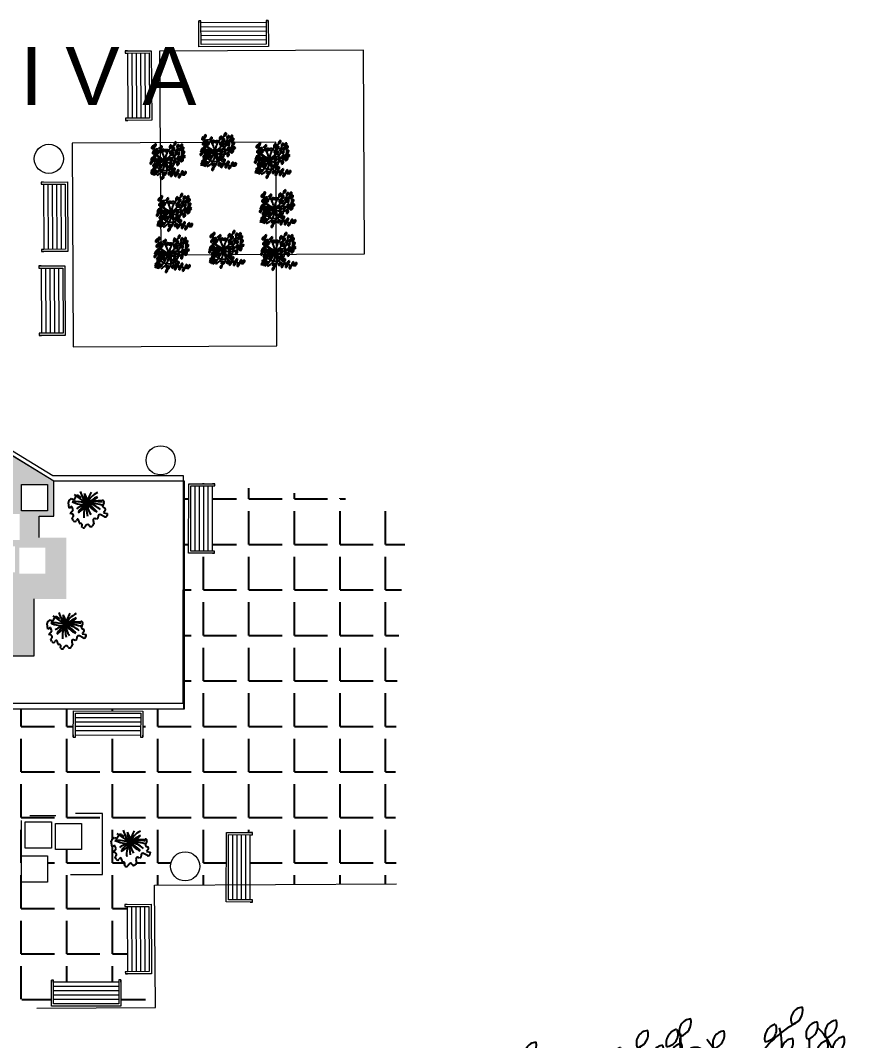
# Model space of a CAD drawing. Header units: metres. Extents: x 325024 to 7190115, y 7391967 to 10157759.
# Drawn here: x 326094.06 to 326113.37, y 7392792.54 to 7392816.03 of the extents above; entities that cross this region are included whole.
import ezdxf

# ---------------------------------------------------------------- set-up
doc = ezdxf.new("R2010")
doc.units = ezdxf.units.M
doc.layers.get('0').update_dxf_attribs({"lineweight": 18})
for name, color, linetype in [('greeb', 92, 'Continuous'), ('Piscina', 141, 'Continuous'), ('Piso externo', 254, 'Continuous'), ('VEGET', 64, 'Continuous'), ('VEGET-I', 62, 'Continuous')]:
    doc.layers.add(name, color=color, linetype=linetype)
for name, color, linetype, lineweight in [('linagrossa', 7, 'Continuous', 25), ('MÓVEIS', 7, 'Continuous', 13), ('PISO', 254, 'Continuous', 9)]:
    doc.layers.add(name, color=color, linetype=linetype, lineweight=lineweight)
doc.styles.get("Standard").update_dxf_attribs({"font": 'arial.ttf'})

# ---------------------------------------------------------------- blocks, each defined once
blk = doc.blocks.new('tree-pl-31')
at = {"color": 0, "linetype": 'ByBlock'}
for p, q in [((-1.118, 0.086), (-0.991, 0.248)), ((-0.991, 0.248), (-0.91, 0.222)), ((-0.025, 0.096), (-0.862, 0.508)), ((-0.783, 0.29), (-0.75, 0.409)), ((-0.607, 0.471), (-0.458, 0.392)), ((0.314, 0.334), (0.829, 0.44)), ((0.946, 0.317), (0.902, 0.145)), ((0.977, 0.023), (1.035, 0.01)), ((-1.042, -0.33), (-1.136, -0.004)), ((-0.905, -0.207), (-1.042, -0.33)), ((-0.926, -0.64), (-0.782, -0.388)), ((-0.782, -0.388), (-0.905, -0.207)), ((0.74, -0.513), (0.74, -0.655)), ((1.118, -0.503), (0.872, -0.418)), ((1.101, -0.136), (1.021, -0.279)), ((1.021, -0.279), (1.238, -0.279)), ((1.238, -0.279), (1.25, -0.398)), ((-0.787, -0.657), (-0.926, -0.64)), ((-0.761, -0.878), (-0.716, -0.812)), ((-0.679, -1.011), (-0.761, -0.878)), ((-0.472, -0.907), (-0.499, -0.99)), ((-0.446, -0.906), (-0.472, -0.907)), ((-0.214, -1.12), (-0.244, -1.12)), ((0.128, -1.175), (0.069, -1.294)), ((0.32, -1.182), (0.291, -1.15)), ((0.533, -1.094), (0.473, -1.174)), ((0.481, -0.835), (0.551, -1.015)), ((0.668, -0.734), (0.62, -0.71)), ((0.74, -0.655), (0.668, -0.734)), ((-0.14, -1.29), (-0.129, -1.269)), ((-0.077, -1.333), (-0.14, -1.29))]:
    blk.add_line(p, q, dxfattribs=at)
for centre, radius, start, end in [((1.134, 1.495), 1.837, 204.01258, 231.15221), ((-1.182, -0.151), 1.219, 11.35568, 42.1465), ((0.929, 0.831), 1.219, 187.74703, 218.98324), ((1.163, -0.151), 1.219, 124.5644, 168.64432), ((1.805, 0.115), 1.837, 157.61267, 180.81329), ((-1.04, 0.024), 0.1, 141.86272, 196.07988), ((-0.44, -1.708), 1.837, 77.33424, 105.43579), ((-0.44, 1.834), 1.837, 254.56421, 282.66576), ((-0.88, 0.317), 0.1, 252.24341, 344.54933), ((-0.654, 0.383), 0.1, 62.15895, 164.54933), ((0.679, -1.616), 1.837, 111.56279, 134.18424), ((-1.181, 0.474), 1.219, 305.80884, 342.56663), ((0.68, -0.921), 1.219, 123.73175, 160.48954), ((1.083, -0.411), 1.219, 157.12713, 196.64003), ((0.719, -0.892), 1.219, 84.39933, 129.21764), ((-0.565, -1.675), 1.837, 48.96319, 73.76269), ((1.485, -0.961), 1.837, 121.9513, 146.58474), ((-1.047, 1.569), 1.837, 303.45503, 328.08846), ((1.163, 0.343), 1.219, 191.35568, 223.75306), ((1.805, 0.077), 1.837, 179.18671, 202.43807), ((0.558, -1.662), 1.837, 77.21474, 107.99123), ((0.114, -1.127), 1.219, 55.24334, 95.82227), ((0.895, 0.903), 1.219, 222.07606, 257.97502), ((0.849, 0.342), 0.1, 345.74529, 101.55475), ((0.999, 0.121), 0.1, 165.74529, 257.31082), ((1.013, -0.088), 0.1, 330.96283, 77.31082), ((0.84, -0.513), 0.1, 71.08283, 180), ((1.151, -0.408), 0.1, 251.08283, 6.00473), ((-0.798, -0.756), 0.1, 325.85938, 83.2062), ((-0.594, -0.959), 0.1, 211.51649, 342.00791), ((-0.442, -1.006), 0.1, 356.15566, 92.29225), ((-0.242, -1.02), 0.1, 176.15566, 268.75374), ((-0.216, -1.22), 0.1, 330.5417, 88.75374), ((0.218, -1.219), 0.1, 43.07036, 153.92079), ((0.393, -1.113), 0.1, 223.07036, 322.83506), ((0.574, -0.799), 0.1, 62.83364, 201.1591), ((0.453, -1.034), 0.1, 322.83506, 10.9464), ((-0.021, -1.25), 0.1, 235.69401, 333.92079)]:
    blk.add_arc(centre, radius, start, end, dxfattribs=at)
blk = doc.blocks.new('BANCO DE PRAÇA')
at = {"layer": 'MÓVEIS'}
for p, q in [((-1258.724, -31.249), (-1257.124, -31.249)), ((-1258.724, -31.849), (-1258.724, -31.249)), ((-1258.674, -31.299), (-1257.174, -31.299)), ((-1258.674, -31.849), (-1258.674, -31.299)), ((-1258.674, -31.399), (-1257.174, -31.399)), ((-1257.174, -31.299), (-1257.174, -31.849)), ((-1257.124, -31.249), (-1257.124, -31.849)), ((-1258.674, -31.499), (-1257.174, -31.499)), ((-1258.674, -31.599), (-1257.174, -31.599)), ((-1258.674, -31.699), (-1257.174, -31.699)), ((-1258.724, -31.799), (-1258.724, -31.849)), ((-1258.724, -31.849), (-1258.674, -31.849)), ((-1258.674, -31.799), (-1257.174, -31.799)), ((-1258.674, -31.849), (-1258.674, -31.799)), ((-1257.174, -31.799), (-1257.174, -31.849)), ((-1257.174, -31.849), (-1257.124, -31.849)), ((-1257.124, -31.849), (-1257.124, -31.799))]:
    blk.add_line(p, q, dxfattribs=at)
blk = doc.blocks.new('qasdfg')
at = {"layer": 'VEGET'}
for centre, radius, start, end in [((1626.2712, 1197.2288), 0.0506, 93.3806, 204.4039), ((1626.2079, 1197.2658), 0.0619, 288.1787, 12.6121), ((1625.8075, 1197.1804), 0.0506, 93.3806, 204.4039), ((1625.7442, 1197.2173), 0.0619, 288.1787, 12.6121), ((1625.7641, 1197.1284), 0.0619, 107.1376, 191.5711), ((1625.7015, 1197.1665), 0.0506, 272.3395, 23.3629), ((1626.1731, 1197.1492), 0.0619, 107.1376, 191.5711), ((1626.1104, 1197.1873), 0.0506, 272.3395, 23.3629), ((1626.334, 1197.1672), 0.0506, 93.3806, 204.4039), ((1626.2707, 1197.2042), 0.0619, 288.1787, 12.6121), ((1626.4125, 1197.1739), 0.0506, 93.3806, 204.4039), ((1626.3492, 1197.2109), 0.0619, 288.1787, 12.6121), ((1625.9464, 1197.1296), 0.0506, 93.3806, 204.4039), ((1625.883, 1197.1666), 0.0619, 288.1787, 12.6121), ((1626.2315, 1197.0989), 0.0506, 93.3806, 204.4039), ((1626.1681, 1197.1358), 0.0619, 288.1787, 12.6121), ((1626.4442, 1197.1059), 0.0506, 93.3806, 204.4039), ((1626.3809, 1197.1429), 0.0619, 288.1787, 12.6121), ((1625.8245, 1197.0619), 0.0506, 43.8385, 154.8618), ((1625.9018, 1197.1094), 0.00165, 204.4039, 288.1787), ((1625.9904, 1197.0551), 0.0506, 93.3806, 143.9816), ((1625.9271, 1197.0921), 0.0619, 357.9665, 12.6121), ((1626.3059, 1197.0477), 0.0619, 107.1376, 191.5711), ((1626.2432, 1197.0858), 0.0506, 272.3395, 23.3629), ((1626.2881, 1197.1052), 0.00165, 23.3629, 107.1376), ((1626.3866, 1197.0815), 0.0619, 107.1376, 191.5711), ((1626.324, 1197.1197), 0.0506, 272.3395, 23.3629), ((1626.3689, 1197.1391), 0.00165, 23.3629, 107.1376), ((1625.7798, 1197.0139), 0.0619, 107.1376, 191.5711), ((1625.7171, 1197.052), 0.0506, 272.3395, 23.3629), ((1625.762, 1197.0714), 0.00165, 23.3629, 107.1376), ((1625.7802, 1197.0827), 0.00165, 154.8618, 238.6366), ((1625.8115, 1197.1341), 0.0619, 238.6366, 323.07), ((1625.884, 1197.0086), 0.0619, 107.1376, 178.7248), ((1625.8662, 1197.0662), 0.00165, 23.3629, 107.1376), ((1625.8213, 1197.0468), 0.0506, 6.6283, 23.3629), ((1625.999, 1196.8548), 0.2354, 102.1424, 122.7904), ((1625.999, 1196.8548), 0.2354, 83.7908, 92.4658), ((1626.0487, 1197.0443), 0.0506, 43.8385, 118.6061), ((1626.0357, 1197.1165), 0.0619, 317.9795, 323.07), ((1625.999, 1196.8548), 0.2354, 56.4506, 69.4383), ((1626.1704, 1197.0217), 0.0506, 82.9891, 144.7784), ((1626.1148, 1197.0695), 0.0619, 316.379, 2.2207), ((1626.1869, 1197.0786), 0.00165, 204.4039, 288.1787), ((1626.3997, 1197.0857), 0.00165, 204.4039, 288.1787), ((1626.4612, 1197.0111), 0.0506, 93.3806, 204.4039), ((1626.3978, 1197.0481), 0.0619, 288.1787, 12.6121), ((1625.999, 1196.8548), 0.2354, 41.369, 46.9933), ((1626.2235, 1196.9712), 0.0619, 94.8883, 140.7607), ((1626.1704, 1197.0217), 0.0506, 303.7278, 11.1135), ((1626.2184, 1197.0312), 0.00165, 11.1135, 94.8883), ((1626.3223, 1196.984), 0.0506, 43.8385, 154.8618), ((1626.3093, 1197.0562), 0.0619, 238.6366, 323.07), ((1625.8136, 1196.9394), 0.0619, 107.1376, 191.5711), ((1625.7959, 1196.9969), 0.00165, 23.3629, 107.1376), ((1625.751, 1196.9775), 0.0506, 5.6463, 23.3629), ((1625.999, 1196.8548), 0.2354, 138.7234, 147.1305), ((1625.999, 1196.8548), 0.2354, 5.8965, 32.0556), ((1626.278, 1197.0048), 0.00165, 154.8618, 238.6366), ((1626.4166, 1196.9909), 0.00165, 204.4039, 288.1787), ((1625.7537, 1196.8707), 0.0619, 107.1376, 191.5711), ((1625.736, 1196.9282), 0.00165, 23.3629, 107.1376), ((1625.751, 1196.9775), 0.0506, 272.3395, 301.6855), ((1625.999, 1196.8548), 0.2354, 160.2012, 169.1247), ((1626.3494, 1196.9062), 0.0506, 93.3806, 204.4039), ((1626.2861, 1196.9432), 0.0619, 288.1787, 12.6121), ((1626.4476, 1196.9028), 0.0506, 43.8385, 154.8618), ((1626.4347, 1196.975), 0.0619, 238.6366, 323.07), ((1625.6911, 1196.9088), 0.0506, 272.3395, 23.3629), ((1625.8084, 1196.8525), 0.0619, 130.9791, 191.5711), ((1626.4341, 1196.8385), 0.0506, 93.3806, 204.4039), ((1626.3707, 1196.8755), 0.0619, 288.1787, 12.6121), ((1626.4033, 1196.9236), 0.00165, 154.8618, 238.6366), ((1626.2637, 1196.8252), 0.0619, 94.8883, 119.6107), ((1626.2105, 1196.8757), 0.0506, 296.502, 11.1135), ((1626.2586, 1196.8851), 0.00165, 11.1135, 94.8883), ((1626.3048, 1196.886), 0.00165, 204.4039, 288.1787), ((1625.7303, 1196.7744), 0.0619, 107.1376, 191.5711), ((1625.6676, 1196.8125), 0.0506, 272.3395, 23.3629), ((1625.7125, 1196.8319), 0.00165, 23.3629, 107.1376), ((1625.7458, 1196.8906), 0.0506, 272.3395, 291.0252), ((1625.999, 1196.8548), 0.2354, 182.7695, 199.9307), ((1625.999, 1196.8548), 0.2354, 325.0115, 354.0729), ((1626.345, 1196.7483), 0.0619, 107.1376, 191.5711), ((1626.2823, 1196.7865), 0.0506, 272.3395, 23.3629), ((1626.3272, 1196.8059), 0.00165, 23.3629, 107.1376), ((1626.3895, 1196.8183), 0.00165, 204.4039, 288.1787), ((1625.7895, 1196.7138), 0.0619, 100.9437, 179.3217), ((1625.7363, 1196.7643), 0.0506, 260.0902, 348.9686), ((1625.999, 1196.8548), 0.2354, 205.1648, 306.7226), ((1626.1346, 1196.717), 0.0619, 277.7872, 2.2207), ((1626.1902, 1196.6692), 0.0506, 82.9891, 88.1757), ((1625.777, 1196.6471), 0.0619, 60.1046, 144.538), ((1625.7622, 1196.719), 0.0506, 225.3065, 336.3299), ((1625.807, 1196.6993), 0.00165, 336.3299, 60.1046), ((1625.7364, 1196.576), 0.0619, 60.1046, 144.538), ((1626.1902, 1196.6692), 0.0506, 183.5584, 194.0125), ((1626.1427, 1196.6574), 0.00165, 194.0125, 277.7872), ((1626.2444, 1196.6218), 0.0506, 93.3806, 204.4039), ((1626.1811, 1196.6588), 0.0619, 288.1787, 12.6121), ((1625.7215, 1196.6479), 0.0506, 225.3065, 336.3299), ((1625.7664, 1196.6282), 0.00165, 336.3299, 60.1046), ((1625.8244, 1196.5422), 0.0619, 60.1046, 144.538), ((1625.8096, 1196.614), 0.0506, 225.3065, 336.3299), ((1625.8544, 1196.5944), 0.00165, 336.3299, 60.1046), ((1626.1411, 1196.5329), 0.0619, 107.1376, 191.5711), ((1626.0785, 1196.5711), 0.0506, 272.3395, 23.3629), ((1626.1234, 1196.5905), 0.00165, 23.3629, 107.1376), ((1626.1998, 1196.6016), 0.00165, 204.4039, 288.1787), ((1626.3325, 1196.5778), 0.0506, 93.3806, 204.4039), ((1626.2691, 1196.6148), 0.0619, 288.1787, 12.6121), ((1626.4341, 1196.5541), 0.0506, 93.3806, 204.4039), ((1626.3707, 1196.5911), 0.0619, 288.1787, 12.6121), ((1626.5013, 1196.5417), 0.0506, 93.3806, 204.4039), ((1626.438, 1196.5787), 0.0619, 288.1787, 12.6121), ((1625.7262, 1196.5185), 0.0619, 60.1046, 144.538), ((1625.7114, 1196.5903), 0.0506, 225.3065, 336.3299), ((1625.7562, 1196.5707), 0.00165, 336.3299, 60.1046), ((1625.9849, 1196.5026), 0.0619, 60.1046, 144.538), ((1625.9701, 1196.5745), 0.0506, 225.3065, 336.3299), ((1626.0149, 1196.5548), 0.00165, 336.3299, 60.1046), ((1626.1987, 1196.4923), 0.0619, 107.1376, 191.5711), ((1626.136, 1196.5305), 0.0506, 272.3395, 23.3629), ((1626.181, 1196.5499), 0.00165, 23.3629, 107.1376), ((1626.2879, 1196.5576), 0.00165, 204.4039, 288.1787), ((1626.3003, 1196.4889), 0.0619, 107.1376, 191.5711), ((1626.2376, 1196.5271), 0.0506, 272.3395, 23.3629), ((1626.2826, 1196.5465), 0.00165, 23.3629, 107.1376), ((1626.3816, 1196.4619), 0.0619, 107.1376, 191.5711), ((1626.3189, 1196.5), 0.0506, 272.3395, 23.3629), ((1626.3638, 1196.5194), 0.00165, 23.3629, 107.1376), ((1626.3895, 1196.5339), 0.00165, 204.4039, 288.1787), ((1626.4568, 1196.5215), 0.00165, 204.4039, 288.1787), ((1625.9921, 1196.428), 0.0619, 107.1376, 191.5711), ((1625.9294, 1196.4661), 0.0506, 272.3395, 23.3629), ((1625.9744, 1196.4855), 0.00165, 23.3629, 107.1376)]:
    blk.add_arc(centre, radius, start, end, dxfattribs=at)
at = {"layer": 'VEGET-I'}
blk.add_circle((1626.0019, 1196.8563), 0.0166, dxfattribs=at)
blk.add_circle((1626.0019, 1196.8563), 0.0166, dxfattribs=at)
for centre, radius, start, end in [((1626.4619, 1196.8177), 0.454, 117.331, 145.743), ((1625.9002, 1197.1205), 0.2831, 339.4885, 15.0874), ((1626.1704, 1197.0217), 0.2362, 283.589, 45.6994), ((1626.042, 1197.1368), 0.2831, 176.9672, 212.4166), ((1626.0449, 1197.1533), 0.2831, 176.9672, 213.9632), ((1625.4211, 1196.7674), 0.5875, 31.7655, 39.9955), ((1626.0357, 1197.1165), 0.2625, 315.0896, 7.614), ((1625.4211, 1196.7674), 0.5875, 8.699, 31.7655), ((1625.9904, 1197.0551), 0.0506, 143.9816, 204.4039), ((1625.9271, 1197.0921), 0.0619, 288.1787, 357.9665), ((1626.0044, 1197.0651), 0.00165, 154.8618, 238.6366), ((1626.0487, 1197.0443), 0.0506, 118.6061, 154.8618), ((1626.0357, 1197.1165), 0.0619, 238.6366, 317.9795), ((1626.4619, 1196.8177), 0.454, 145.743, 172.7136), ((1625.8213, 1197.0468), 0.0506, 272.3395, 6.6283), ((1625.9458, 1197.0349), 0.00165, 204.4039, 288.1787), ((1625.9002, 1197.1205), 0.2831, 291.0544, 339.4885), ((1626.1704, 1197.0217), 0.0506, 144.7784, 194.0125), ((1626.1148, 1197.0695), 0.0619, 277.7872, 316.379), ((1625.751, 1196.9775), 0.0506, 301.6855, 5.6463), ((1626.042, 1197.1368), 0.2831, 212.4166, 261.0002), ((1626.0449, 1197.1533), 0.2831, 213.9632, 261.0002), ((1625.884, 1197.0086), 0.0619, 178.7248, 191.5711), ((1626.1229, 1197.0099), 0.00165, 194.0125, 277.7872), ((1626.1258, 1197.0015), 0.00165, 204.4039, 288.1787), ((1626.2235, 1196.9712), 0.0619, 140.7607, 179.3217), ((1626.1704, 1197.0217), 0.0506, 260.0902, 303.7278), ((1626.0357, 1197.1165), 0.2625, 262.5928, 315.0896), ((1625.7458, 1196.8906), 0.0506, 291.0252, 23.3629), ((1625.8084, 1196.8525), 0.0619, 107.1376, 130.9791), ((1625.7907, 1196.91), 0.00165, 23.3629, 107.1376), ((1625.8683, 1196.8316), 0.0619, 107.1376, 191.5711), ((1625.8057, 1196.8698), 0.0506, 272.3395, 23.3629), ((1625.8506, 1196.8892), 0.00165, 23.3629, 107.1376), ((1625.9439, 1196.8447), 0.0619, 107.1376, 191.5711), ((1625.8812, 1196.8828), 0.0506, 272.3395, 23.3629), ((1625.9261, 1196.9022), 0.00165, 23.3629, 107.1376), ((1626.1787, 1196.6223), 0.2831, 79.6042, 124.9525), ((1626.1787, 1196.6223), 0.2831, 40.9195, 79.6042), ((1625.8441, 1197.1779), 0.3583, 240.2296, 257.2662), ((1625.8441, 1197.1779), 0.3583, 257.2662, 296.1341), ((1626.1959, 1196.4464), 0.454, 117.331, 145.8123), ((1625.2147, 1197.1239), 0.8314, 324.7643, 341.223), ((1625.7207, 1196.7722), 0.2831, 328.0833, 15.0874), ((1626.1704, 1197.0217), 0.2362, 224.4793, 283.589), ((1626.473, 1197.0144), 0.497, 198.5602, 225.9215), ((1625.786, 1196.6899), 0.2831, 347.3863, 39.1633), ((1626.1887, 1196.8186), 0.0619, 107.1376, 191.5711), ((1626.126, 1196.8568), 0.0506, 272.3395, 23.3629), ((1626.1709, 1196.8762), 0.00165, 23.3629, 107.1376), ((1626.2637, 1196.8252), 0.0619, 119.6107, 179.3217), ((1625.9993, 1196.8563), 0.2353, 353.703, 5.5399), ((1625.8709, 1196.7535), 0.0619, 107.1376, 191.5711), ((1625.8083, 1196.7917), 0.0506, 272.3395, 23.3629), ((1625.8532, 1196.8111), 0.00165, 23.3629, 107.1376), ((1626.2897, 1196.8221), 0.2831, 176.9672, 221.8203), ((1626.2105, 1196.8757), 0.0506, 260.0902, 296.502), ((1625.7895, 1196.7138), 0.0619, 94.8883, 100.9437), ((1625.7843, 1196.7738), 0.00165, 11.1135, 94.8883), ((1625.7363, 1196.7643), 0.0506, 348.9686, 11.1135), ((1626.1757, 1196.7171), 0.0619, 107.1376, 191.5711), ((1626.113, 1196.7552), 0.0506, 272.3395, 23.3629), ((1626.1579, 1196.7746), 0.00165, 23.3629, 107.1376), ((1625.907, 1196.6854), 0.0619, 60.1046, 144.538), ((1625.8922, 1196.7572), 0.0506, 225.3065, 336.3299), ((1625.937, 1196.7376), 0.00165, 336.3299, 60.1046), ((1626.1902, 1196.6692), 0.0506, 88.1757, 183.5584), ((1626.1959, 1196.4464), 0.454, 145.8123, 172.7136), ((1625.2147, 1197.1239), 0.8314, 311.9854, 324.7643), ((1626.2897, 1196.8221), 0.2831, 221.8203, 261.0002), ((1626.473, 1197.0144), 0.497, 225.9215, 269.3964), ((1625.7207, 1196.7722), 0.2831, 291.0544, 328.0833), ((1625.786, 1196.6899), 0.2831, 315.1303, 347.3863)]:
    blk.add_arc(centre, radius, start, end, dxfattribs=at)

msp = doc.modelspace()

# ---------------------------------------------------------------- hatches: boundary and pattern name
at = {"layer": 'Piscina'}
h = msp.add_hatch(color=256, dxfattribs=at)
h.dxf.hatch_style = 1
h.paths.add_polyline_path([(326089.59, 7392796.647), (326089.59, 7392799.944), (326088.636, 7392799.944), (326088.636, 7392800.872), (326089.333, 7392800.872), (326089.333, 7392801.404), (326094.381, 7392801.404), (326094.381, 7392802.712), (326095.118, 7392802.712), (326095.118, 7392804.123), (326094.494, 7392804.123), (326094.494, 7392804.617), (326094.829, 7392804.617), (326094.829, 7392805.431), (326087.974, 7392809.641), (326087.974, 7392808.33), (326086.957, 7392808.33), (326086.957, 7392806.628), (326086.196, 7392806.628), (326083.687, 7392803.963), (326083.687, 7392802.47), (326085.19, 7392802.47), (326085.19, 7392801.202), (326085.84, 7392801.202), (326085.84, 7392800.051), (326084.56, 7392800.051), (326082.852, 7392800.051), (326082.852, 7392796.647), (326085.962, 7392796.647), (326085.962, 7392797.247), (326086.562, 7392797.247), (326086.562, 7392796.647)])
h.paths.add_polyline_path([(326087.177, 7392798.03), (326086.577, 7392798.03), (326086.577, 7392798.63), (326087.177, 7392798.63)], flags=16)
h.paths.add_polyline_path([(326087.165, 7392797.931), (326087.165, 7392797.331), (326086.565, 7392797.331), (326086.565, 7392797.931)], flags=16)
h.paths.add_polyline_path([(326087.188, 7392798.68), (326086.588, 7392798.68), (326086.588, 7392799.28), (326087.188, 7392799.28)], flags=16)
h.paths.add_polyline_path([(326086.543, 7392798.024), (326085.943, 7392798.024), (326085.943, 7392798.624), (326086.543, 7392798.624)], flags=16)
h.paths.add_polyline_path([(326086.536, 7392797.967), (326086.536, 7392797.367), (326085.936, 7392797.367), (326085.936, 7392797.967)], flags=16)
h.paths.add_polyline_path([(326087.188, 7392799.322), (326086.588, 7392799.322), (326086.588, 7392799.922), (326087.188, 7392799.922)], flags=16)
h.paths.add_polyline_path([(326086.536, 7392798.691), (326085.936, 7392798.691), (326085.936, 7392799.291), (326086.536, 7392799.291)], flags=16)
h.paths.add_polyline_path([(326087.827, 7392799.944), (326087.227, 7392799.944), (326087.227, 7392800.544), (326087.827, 7392800.544)], flags=16)
h.paths.add_polyline_path([(326086.53, 7392799.357), (326085.93, 7392799.357), (326085.93, 7392799.957), (326086.53, 7392799.957)], flags=16)
h.paths.add_polyline_path([(326087.18, 7392799.972), (326086.58, 7392799.972), (326086.58, 7392800.572), (326087.18, 7392800.572)], flags=16)
h.paths.add_polyline_path([(326085.884, 7392798.037), (326085.284, 7392798.037), (326085.284, 7392798.637), (326085.884, 7392798.637)], flags=16)
h.paths.add_polyline_path([(326085.878, 7392798.704), (326085.278, 7392798.704), (326085.278, 7392799.304), (326085.878, 7392799.304)], flags=16)
h.paths.add_polyline_path([(326086.537, 7392800.009), (326085.937, 7392800.009), (326085.937, 7392800.609), (326086.537, 7392800.609)], flags=16)
h.paths.add_polyline_path([(326087.808, 7392800.584), (326087.208, 7392800.584), (326087.208, 7392801.184), (326087.808, 7392801.184)], flags=16)
h.paths.add_polyline_path([(326085.884, 7392799.35), (326085.284, 7392799.35), (326085.284, 7392799.95), (326085.884, 7392799.95)], flags=16)
h.paths.add_polyline_path([(326087.18, 7392800.629), (326086.58, 7392800.629), (326086.58, 7392801.229), (326087.18, 7392801.229)], flags=16)
h.paths.add_polyline_path([(326086.532, 7392800.645), (326085.932, 7392800.645), (326085.932, 7392801.245), (326086.532, 7392801.245)], flags=16)
h.paths.add_polyline_path([(326085.239, 7392799.35), (326084.639, 7392799.35), (326084.639, 7392799.95), (326085.239, 7392799.95)], flags=16)
h.paths.add_polyline_path([(326087.893, 7392801.235), (326087.893, 7392801.835), (326088.493, 7392801.835), (326088.493, 7392801.235)], flags=16)
h.paths.add_polyline_path([(326087.838, 7392801.248), (326087.238, 7392801.248), (326087.238, 7392801.848), (326087.838, 7392801.848)], flags=16)
h.paths.add_polyline_path([(326087.174, 7392801.297), (326086.574, 7392801.297), (326086.574, 7392801.897), (326087.174, 7392801.897)], flags=16)
h.paths.add_polyline_path([(326086.532, 7392801.312), (326085.932, 7392801.312), (326085.932, 7392801.912), (326086.532, 7392801.912)], flags=16)
h.paths.add_polyline_path([(326087.871, 7392801.927), (326087.271, 7392801.927), (326087.271, 7392802.527), (326087.871, 7392802.527)], flags=16)
h.paths.add_polyline_path([(326087.906, 7392801.949), (326087.906, 7392802.549), (326088.506, 7392802.549), (326088.506, 7392801.949)], flags=16)
h.paths.add_polyline_path([(326088.595, 7392801.936), (326088.595, 7392802.536), (326089.195, 7392802.536), (326089.195, 7392801.936)], flags=16)
h.paths.add_polyline_path([(326085.868, 7392801.324), (326085.268, 7392801.324), (326085.268, 7392801.924), (326085.868, 7392801.924)], flags=16)
h.paths.add_polyline_path([(326087.202, 7392801.96), (326086.602, 7392801.96), (326086.602, 7392802.56), (326087.202, 7392802.56)], flags=16)
h.paths.add_polyline_path([(326089.262, 7392802.006), (326089.262, 7392802.606), (326089.862, 7392802.606), (326089.862, 7392802.006)], flags=16)
h.paths.add_polyline_path([(326086.532, 7392801.99), (326085.932, 7392801.99), (326085.932, 7392802.59), (326086.532, 7392802.59)], flags=16)
h.paths.add_polyline_path([(326089.886, 7392802.002), (326089.886, 7392802.602), (326090.486, 7392802.602), (326090.486, 7392802.002)], flags=16)
h.paths.add_polyline_path([(326085.865, 7392801.99), (326085.265, 7392801.99), (326085.265, 7392802.59), (326085.865, 7392802.59)], flags=16)
h.paths.add_polyline_path([(326087.838, 7392802.595), (326087.238, 7392802.595), (326087.238, 7392803.195), (326087.838, 7392803.195)], flags=16)
h.paths.add_polyline_path([(326087.95, 7392802.639), (326087.95, 7392803.239), (326088.55, 7392803.239), (326088.55, 7392802.639)], flags=16)
h.paths.add_polyline_path([(326090.554, 7392801.961), (326090.554, 7392802.561), (326091.154, 7392802.561), (326091.154, 7392801.961)], flags=16)
h.paths.add_polyline_path([(326088.608, 7392802.639), (326088.608, 7392803.239), (326089.208, 7392803.239), (326089.208, 7392802.639)], flags=16)
h.paths.add_polyline_path([(326087.156, 7392802.632), (326086.556, 7392802.632), (326086.556, 7392803.232), (326087.156, 7392803.232)], flags=16)
h.paths.add_polyline_path([(326089.237, 7392802.658), (326089.237, 7392803.258), (326089.837, 7392803.258), (326089.837, 7392802.658)], flags=16)
h.paths.add_polyline_path([(326086.522, 7392802.621), (326085.922, 7392802.621), (326085.922, 7392803.221), (326086.522, 7392803.221)], flags=16)
h.paths.add_polyline_path([(326089.899, 7392802.651), (326089.899, 7392803.251), (326090.499, 7392803.251), (326090.499, 7392802.651)], flags=16)
h.paths.add_polyline_path([(326085.865, 7392802.636), (326085.265, 7392802.636), (326085.265, 7392803.236), (326085.865, 7392803.236)], flags=16)
h.paths.add_polyline_path([(326090.527, 7392802.656), (326090.527, 7392803.256), (326091.127, 7392803.256), (326091.127, 7392802.656)], flags=16)
h.paths.add_polyline_path([(326087.857, 7392803.256), (326087.257, 7392803.256), (326087.257, 7392803.856), (326087.857, 7392803.856)], flags=16)
h.paths.add_polyline_path([(326087.884, 7392803.285), (326087.884, 7392803.885), (326088.484, 7392803.885), (326088.484, 7392803.285)], flags=16)
h.paths.add_polyline_path([(326088.579, 7392803.283), (326088.579, 7392803.883), (326089.179, 7392803.883), (326089.179, 7392803.283)], flags=16)
h.paths.add_polyline_path([(326087.193, 7392803.267), (326086.593, 7392803.267), (326086.593, 7392803.867), (326087.193, 7392803.867)], flags=16)
h.paths.add_polyline_path([(326089.244, 7392803.312), (326089.244, 7392803.912), (326089.844, 7392803.912), (326089.844, 7392803.312)], flags=16)
h.paths.add_polyline_path([(326085.207, 7392802.626), (326084.607, 7392802.626), (326084.607, 7392803.226), (326085.207, 7392803.226)], flags=16)
h.paths.add_polyline_path([(326086.522, 7392803.289), (326085.922, 7392803.289), (326085.922, 7392803.889), (326086.522, 7392803.889)], flags=16)
h.paths.add_polyline_path([(326091.227, 7392802.668), (326091.227, 7392803.268), (326091.827, 7392803.268), (326091.827, 7392802.668)], flags=16)
h.paths.add_polyline_path([(326089.919, 7392803.353), (326089.919, 7392803.953), (326090.519, 7392803.953), (326090.519, 7392803.353)], flags=16)
h.paths.add_polyline_path([(326085.865, 7392803.291), (326085.265, 7392803.291), (326085.265, 7392803.891), (326085.865, 7392803.891)], flags=16)
h.paths.add_polyline_path([(326090.578, 7392803.292), (326090.578, 7392803.892), (326091.178, 7392803.892), (326091.178, 7392803.292)], flags=16)
h.paths.add_polyline_path([(326091.868, 7392802.512), (326091.868, 7392803.112), (326092.468, 7392803.112), (326092.468, 7392802.512)], flags=16)
h.paths.add_polyline_path([(326087.864, 7392803.917), (326087.264, 7392803.917), (326087.264, 7392804.517), (326087.864, 7392804.517)], flags=16)
h.paths.add_polyline_path([(326087.907, 7392803.937), (326087.907, 7392804.537), (326088.507, 7392804.537), (326088.507, 7392803.937)], flags=16)
h.paths.add_polyline_path([(326088.596, 7392803.971), (326088.596, 7392804.571), (326089.196, 7392804.571), (326089.196, 7392803.971)], flags=16)
h.paths.add_polyline_path([(326087.179, 7392803.938), (326086.579, 7392803.938), (326086.579, 7392804.538), (326087.179, 7392804.538)], flags=16)
h.paths.add_polyline_path([(326085.196, 7392803.32), (326084.596, 7392803.32), (326084.596, 7392803.92), (326085.196, 7392803.92)], flags=16)
h.paths.add_polyline_path([(326089.264, 7392803.961), (326089.264, 7392804.561), (326089.864, 7392804.561), (326089.864, 7392803.961)], flags=16)
h.paths.add_polyline_path([(326086.522, 7392803.938), (326085.922, 7392803.938), (326085.922, 7392804.538), (326086.522, 7392804.538)], flags=16)
h.paths.add_polyline_path([(326091.242, 7392803.292), (326091.242, 7392803.892), (326091.842, 7392803.892), (326091.842, 7392803.292)], flags=16)
h.paths.add_polyline_path([(326085.865, 7392803.938), (326085.265, 7392803.938), (326085.265, 7392804.538), (326085.865, 7392804.538)], flags=16)
h.paths.add_polyline_path([(326092.561, 7392802.581), (326092.561, 7392803.181), (326093.161, 7392803.181), (326093.161, 7392802.581)], flags=16)
h.paths.add_polyline_path([(326091.92, 7392803.325), (326091.92, 7392803.925), (326092.52, 7392803.925), (326092.52, 7392803.325)], flags=16)
h.paths.add_polyline_path([(326087.79, 7392804.565), (326087.19, 7392804.565), (326087.19, 7392804.601), (326086.579, 7392804.601), (326086.579, 7392805.201), (326087.179, 7392805.201), (326087.179, 7392805.165), (326087.79, 7392805.165)], flags=16)
h.paths.add_polyline_path([(326086.522, 7392804.601), (326085.922, 7392804.601), (326085.922, 7392805.201), (326086.522, 7392805.201)], flags=16)
h.paths.add_polyline_path([(326093.25, 7392802.542), (326093.25, 7392803.142), (326093.85, 7392803.142), (326093.85, 7392802.542)], flags=16)
h.paths.add_polyline_path([(326085.865, 7392804.601), (326085.265, 7392804.601), (326085.265, 7392805.201), (326085.865, 7392805.201)], flags=16)
h.paths.add_polyline_path([(326092.648, 7392803.36), (326092.648, 7392803.96), (326093.248, 7392803.96), (326093.248, 7392803.36)], flags=16)
h.paths.add_polyline_path([(326092.045, 7392803.99), (326092.045, 7392804.59), (326092.645, 7392804.59), (326092.645, 7392803.99)], flags=16)
h.paths.add_polyline_path([(326087.914, 7392805.228), (326087.914, 7392805.828), (326088.514, 7392805.828), (326088.514, 7392805.228)], flags=16)
h.paths.add_polyline_path([(326087.837, 7392805.244), (326087.237, 7392805.244), (326087.237, 7392805.844), (326087.837, 7392805.844)], flags=16)
h.paths.add_polyline_path([(326087.179, 7392805.253), (326086.579, 7392805.253), (326086.579, 7392805.853), (326087.179, 7392805.853)], flags=16)
h.paths.add_polyline_path([(326086.522, 7392805.247), (326085.922, 7392805.247), (326085.922, 7392805.847), (326086.522, 7392805.847)], flags=16)
h.paths.add_polyline_path([(326093.341, 7392803.325), (326093.341, 7392803.925), (326093.941, 7392803.925), (326093.941, 7392803.325)], flags=16)
h.paths.add_polyline_path([(326092.682, 7392803.983), (326092.682, 7392804.583), (326092.691, 7392804.583), (326092.691, 7392805.183), (326093.291, 7392805.183), (326093.291, 7392804.583), (326093.282, 7392804.583), (326093.282, 7392803.983)], flags=16)
h.paths.add_polyline_path([(326087.903, 7392805.889), (326087.903, 7392806.489), (326088.503, 7392806.489), (326088.503, 7392805.889)], flags=16)
h.paths.add_polyline_path([(326087.857, 7392805.912), (326087.257, 7392805.912), (326087.257, 7392806.512), (326087.857, 7392806.512)], flags=16)
h.paths.add_polyline_path([(326088.618, 7392805.91), (326088.618, 7392806.51), (326089.218, 7392806.51), (326089.218, 7392805.91)], flags=16)
h.paths.add_polyline_path([(326087.185, 7392805.903), (326086.585, 7392805.903), (326086.585, 7392806.503), (326087.185, 7392806.503)], flags=16)
h.paths.add_polyline_path([(326094.036, 7392803.292), (326094.036, 7392803.892), (326094.636, 7392803.892), (326094.636, 7392803.292)], flags=16)
h.paths.add_polyline_path([(326093.445, 7392804.069), (326093.445, 7392804.669), (326094.045, 7392804.669), (326094.045, 7392804.069)], flags=16)
h.paths.add_polyline_path([(326087.894, 7392806.558), (326087.894, 7392807.158), (326088.494, 7392807.158), (326088.494, 7392806.558)], flags=16)
h.paths.add_polyline_path([(326088.565, 7392806.549), (326088.565, 7392807.149), (326089.165, 7392807.149), (326089.165, 7392806.549)], flags=16)
h.paths.add_polyline_path([(326085.083, 7392805.46), (326084.956, 7392805.602), (326085.098, 7392805.729), (326085.164, 7392805.646)], flags=17)
h.paths.add_polyline_path([(326089.247, 7392806.56), (326089.247, 7392807.16), (326089.847, 7392807.16), (326089.847, 7392806.56)], flags=16)
h.paths.add_polyline_path([(326094.086, 7392804.744), (326094.086, 7392805.344), (326094.686, 7392805.344), (326094.686, 7392804.744)], flags=16)
h.paths.add_polyline_path([(326087.887, 7392807.2), (326087.887, 7392807.8), (326088.487, 7392807.8), (326088.487, 7392807.2)], flags=16)
h.paths.add_polyline_path([(326088.586, 7392807.253), (326088.586, 7392807.853), (326089.186, 7392807.853), (326089.186, 7392807.253)], flags=16)
h.paths.add_polyline_path([(326085.443, 7392805.919), (326085.643, 7392805.91), (326085.44, 7392805.807), (326085.454, 7392805.798)], flags=17)
h.paths.add_polyline_path([(326085.032, 7392805.812), (326084.912, 7392805.81), (326084.875, 7392805.754), (326084.997, 7392805.723)], flags=17)
h.paths.add_polyline_path([(326088.593, 7392808.028), (326088.593, 7392808.628), (326089.193, 7392808.628), (326089.193, 7392808.028)], flags=16)
at = {"layer": 'Piso externo'}
h = msp.add_hatch(dxfattribs=at)
h.set_pattern_fill('ANGLE', color=256, scale=0.15)
h.set_pattern_definition([(0, (321476.6496, 7391586.4824), (0, 1.04775), [0.762, -0.28575]), (90, (321476.6496, 7391586.4824), (-1.04775, 6e-17), [0.762, -0.28575])])
edge = h.paths.add_edge_path()
edge.add_spline(control_points=[(326102.715, 7392796.149), (326102.68, 7392798.222), (326102.693, 7392800.155), (326102.823, 7392802.956), (326102.895, 7392803.939), (326102.997, 7392804.854)], knot_values=[13.632129, 13.632129, 13.632129, 13.632129, 18.101002, 18.101002, 20.769874, 20.769874, 20.769874, 20.769874], degree=3, periodic=0)
edge.add_line((326102.997, 7392804.854), (326098.536, 7392805.352))
edge.add_line((326098.536, 7392805.352), (326098.536, 7392805.314))
edge.add_line((326098.536, 7392805.314), (326098.486, 7392805.314))
edge.add_line((326098.486, 7392805.314), (326098.482, 7392803.814))
edge.add_line((326098.482, 7392803.814), (326098.532, 7392803.814))
edge.add_line((326098.532, 7392803.814), (326098.532, 7392803.764))
edge.add_line((326098.532, 7392803.764), (326098.482, 7392803.764))
edge.add_line((326098.482, 7392803.764), (326097.932, 7392803.765))
edge.add_line((326097.932, 7392803.765), (326097.936, 7392805.365))
edge.add_line((326097.936, 7392805.365), (326098.425, 7392805.364))
edge.add_line((326098.425, 7392805.364), (326097.829, 7392805.431))
edge.add_line((326097.829, 7392805.431), (326097.829, 7392800.174))
edge.add_line((326097.829, 7392800.174), (326091.36, 7392800.174))
edge.add_line((326091.36, 7392800.174), (326091.36, 7392796.647))
edge.add_line((326091.36, 7392796.647), (326091.36, 7392795.137))
edge.add_line((326091.36, 7392795.137), (326094.44, 7392793.285))
edge.add_line((326094.44, 7392793.285), (326097.146, 7392793.3))
edge.add_line((326097.146, 7392793.3), (326097.145, 7392793.487))
edge.add_line((326097.145, 7392793.487), (326097.03, 7392793.523))
edge.add_line((326097.03, 7392793.523), (326097.144, 7392793.548))
edge.add_line((326097.144, 7392793.548), (326097.131, 7392796.119))
edge.add_line((326097.131, 7392796.119), (326098.802, 7392796.128))
edge.add_line((326098.802, 7392796.128), (326098.804, 7392797.334))
edge.add_line((326098.804, 7392797.334), (326099.404, 7392797.333))
edge.add_line((326099.404, 7392797.333), (326099.404, 7392797.283))
edge.add_line((326099.404, 7392797.283), (326099.354, 7392797.283))
edge.add_line((326099.354, 7392797.283), (326099.352, 7392796.131))
edge.add_line((326099.352, 7392796.131), (326102.715, 7392796.149))
h.paths.add_polyline_path([(326096.881, 7392799.529), (326096.831, 7392799.529), (326096.831, 7392799.579), (326095.331, 7392799.583), (326095.331, 7392799.533), (326095.281, 7392799.533), (326095.281, 7392799.583), (326095.282, 7392800.133), (326096.882, 7392800.129)], flags=16)
h.paths.add_polyline_path([(326096.831, 7392799.679), (326095.331, 7392799.683), (326095.332, 7392800.083), (326096.832, 7392800.079)], flags=0)
h.paths.add_polyline_path([(326098.192, 7392796.554, -1), (326097.519, 7392796.554, -1)], flags=16)
h.paths.add_polyline_path([(326096.6, 7392797.114, -0.095154), (326096.824, 7392797.262, -0.04501), (326096.732, 7392797.174), (326096.935, 7392797.182, -0.553223), (326096.972, 7392797.128), (326096.945, 7392797.065, 0.550603), (326096.977, 7392797.007, -0.594362), (326097.003, 7392796.944), (326096.964, 7392796.895), (326097.047, 7392796.881), (326097.044, 7392796.835, -0.548176), (326096.987, 7392796.803), (326096.898, 7392796.851, 0.514577), (326096.842, 7392796.823), (326096.833, 7392796.768), (326096.796, 7392796.739, 0.902361), (326096.722, 7392796.716), (326096.741, 7392796.627), (326096.698, 7392796.586, -0.465058), (326096.639, 7392796.593), (326096.63, 7392796.607, 0.525292), (326096.566, 7392796.608), (326096.536, 7392796.565, -0.456922), (326096.478, 7392796.56), (326096.455, 7392796.581, 0.729644), (326096.433, 7392796.651, -0.473668), (326096.396, 7392796.699, 0.532964), (326096.352, 7392796.746), (326096.338, 7392796.718, -0.640089), (326096.267, 7392796.721), (326096.244, 7392796.777), (326096.266, 7392796.799, 0.562017), (326096.248, 7392796.863), (326096.196, 7392796.878), (326096.267, 7392796.966), (326096.231, 7392797.043), (326096.171, 7392797.004), (326096.153, 7392797.155), (326096.226, 7392797.222), (326096.256, 7392797.207, 0.426051), (326096.309, 7392797.226), (326096.335, 7392797.283), (326096.577, 7392797.111, -0.125059), (326096.526, 7392797.338, -0.127101)], flags=16)
h.paths.add_polyline_path([(326096.818, 7392796.915, 0.100759), (326096.596, 7392797.093, 0.153955)], flags=0)
h.paths.add_polyline_path([(326096.239, 7392797.148, -0.126312), (326096.589, 7392797.097, 0.156904), (326096.379, 7392796.898, 0.126309), (326096.557, 7392797.052, -0.01892), (326096.574, 7392797.083, -0.121469)], flags=0)
h.paths.add_polyline_path([(326097.07, 7392795.679), (326097.079, 7392794.079), (326096.479, 7392794.076), (326096.478, 7392794.126), (326096.528, 7392794.126), (326096.521, 7392795.626), (326096.471, 7392795.626), (326096.47, 7392795.676), (326096.52, 7392795.676)], flags=16)
h.paths.add_polyline_path([(326095.471, 7392797.543), (326095.471, 7392796.943), (326094.871, 7392796.943), (326094.871, 7392797.543)], flags=16)
h.paths.add_polyline_path([(326097.021, 7392795.629), (326097.028, 7392794.129), (326096.628, 7392794.127), (326096.621, 7392795.627)], flags=0)
h.paths.add_polyline_path([(326094.776, 7392797.576), (326094.776, 7392796.976), (326094.176, 7392796.976), (326094.176, 7392797.576)], flags=16)
h.paths.add_polyline_path([(326094.685, 7392796.793), (326094.685, 7392796.193), (326094.085, 7392796.193), (326094.085, 7392796.793)], flags=16)
h.paths.add_polyline_path([(326093.785, 7392799.529), (326093.735, 7392799.529), (326093.735, 7392799.579), (326092.235, 7392799.583), (326092.235, 7392799.533), (326092.185, 7392799.533), (326092.185, 7392799.583), (326092.186, 7392800.133), (326093.786, 7392800.129)], flags=16)
h.paths.add_polyline_path([(326093.735, 7392799.679), (326092.235, 7392799.683), (326092.236, 7392800.083), (326093.736, 7392800.079)], flags=0)
h.paths.add_polyline_path([(326096.375, 7392793.937), (326096.375, 7392793.887), (326096.376, 7392793.337), (326094.776, 7392793.334), (326094.775, 7392793.934), (326094.825, 7392793.934), (326094.825, 7392793.884), (326096.325, 7392793.887), (326096.325, 7392793.937)], flags=16)
h.paths.add_polyline_path([(326096.326, 7392793.387), (326094.826, 7392793.384), (326094.825, 7392793.784), (326096.325, 7392793.787)], flags=0)
h.paths.add_polyline_path([(326092.152, 7392799.319), (326092.152, 7392799.269), (326092.102, 7392799.269), (326092.098, 7392797.769), (326092.148, 7392797.769), (326092.148, 7392797.719), (326092.098, 7392797.719), (326091.548, 7392797.72), (326091.552, 7392799.32)], flags=16)
h.paths.add_polyline_path([(326092.002, 7392799.269), (326091.998, 7392797.769), (326091.598, 7392797.77), (326091.602, 7392799.27)], flags=0)

# ---------------------------------------------------------------- linework, layer by layer
for points in [[(326086.723, 7392811.409), (326087.955, 7392809.743), (326094.81, 7392805.557), (326097.81, 7392805.557), (326097.798, 7392800.301), (326091.341, 7392800.301), (326091.341, 7392796.773), (326081.193, 7392796.773)], [(326086.743, 7392811.283), (326087.974, 7392809.617), (326094.829, 7392805.431), (326097.829, 7392805.431), (326097.817, 7392800.174), (326091.36, 7392800.174), (326091.36, 7392796.647), (326081.213, 7392796.647)], [(326094.44, 7392793.285), (326097.171, 7392793.3), (326097.146, 7392796.119), (326102.715, 7392796.149)]]:
    msp.add_lwpolyline(points)
at = {"layer": 'MÓVEIS'}
for p, q in [((326094.086, 7392805.344), (326094.686, 7392805.344)), ((326094.086, 7392804.744), (326094.086, 7392805.344)), ((326094.686, 7392805.344), (326094.686, 7392804.744)), ((326094.686, 7392804.744), (326094.086, 7392804.744)), ((326094.88, 7392797.72), (326094.28, 7392797.72)), ((326094.083, 7392797.611), (326094.083, 7392797.011)), ((326094.176, 7392797.576), (326094.776, 7392797.576)), ((326094.176, 7392796.976), (326094.176, 7392797.576)), ((326094.776, 7392797.576), (326094.776, 7392796.976)), ((326094.871, 7392797.543), (326095.471, 7392797.543)), ((326094.871, 7392796.943), (326094.871, 7392797.543)), ((326095.471, 7392797.543), (326095.471, 7392796.943)), ((326094.085, 7392796.793), (326094.685, 7392796.793)), ((326094.085, 7392796.193), (326094.085, 7392796.793)), ((326094.776, 7392796.976), (326094.176, 7392796.976)), ((326094.685, 7392796.793), (326094.685, 7392796.193)), ((326095.471, 7392796.943), (326094.871, 7392796.943)), ((326095.216, 7392796.363), (326095.954, 7392796.363)), ((326094.685, 7392796.193), (326094.085, 7392796.193))]:
    msp.add_line(p, q, dxfattribs=at)
for centre in [(326094.718, 7392812.845), (326097.291, 7392805.904), (326097.855, 7392796.554)]:
    msp.add_circle(centre, 0.336, dxfattribs=at)
at = {"layer": 'PISO', "color": 4}
for p, q in [((326087.974, 7392809.641), (326094.829, 7392805.431)), ((326094.829, 7392804.617), (326094.829, 7392805.431)), ((326094.494, 7392804.123), (326094.494, 7392804.617)), ((326094.494, 7392804.617), (326094.829, 7392804.617)), ((326094.381, 7392801.404), (326094.381, 7392802.712)), ((326089.333, 7392801.404), (326094.381, 7392801.404)), ((326095.954, 7392797.774), (326095.33, 7392797.774)), ((326095.954, 7392796.363), (326095.954, 7392797.774))]:
    msp.add_line(p, q, dxfattribs=at)
at = {"layer": 'PISO', "color": 3}
for p, q in [((326094.829, 7392805.431), (326097.829, 7392805.431)), ((326097.829, 7392805.431), (326097.829, 7392800.174)), ((326097.829, 7392800.174), (326091.36, 7392800.174))]:
    msp.add_line(p, q, dxfattribs=at)
for points in [[(326097.293, 7392810.637), (326101.98, 7392810.661), (326101.956, 7392815.349), (326097.268, 7392815.324)], [(326095.28, 7392808.517), (326099.968, 7392808.542), (326099.943, 7392813.229), (326095.256, 7392813.204)]]:
    msp.add_lwpolyline(points, close=True, dxfattribs=at)

# ---------------------------------------------------------------- block references
at = {"layer": 'greeb', "xscale": 0.387936940534017, "yscale": 0.387936940534017, "zscale": 0.387936940534017, "rotation": 350.7121855219883}
for p in [(326095.604, 7392804.866), (326095.113, 7392802.076), (326096.591, 7392797.065)]:
    msp.add_blockref('tree-pl-31', p, dxfattribs=at)
at = {"layer": 'MÓVEIS'}
for p, rotation in [((324841.225, 7392777.713), 180.2946197482891), ((326134.797, 7391556.787), 270.2946197482892), ((326132.865, 7391553.766), 270.2946197482892), ((326132.809, 7391551.835), 270.2946197482892), ((326069.558, 7394062.557), 89.86918334846895), ((327354.074, 7392828.507), 359.8691833484689), ((326070.426, 7394054.526), 89.86918334846895), ((326134.791, 7391537.133), 270.2946197482892), ((324837.715, 7392759.678), 180.1097343237915)]:
    msp.add_blockref('BANCO DE PRAÇA', p, dxfattribs=dict(at, rotation=rotation))
for p in [(324471.381, 7391615.961), (324472.534, 7391616.165), (324473.785, 7391615.986), (324473.9, 7391614.851), (324471.528, 7391614.766), (324472.73, 7391613.917), (324473.924, 7391613.868), (324471.471, 7391613.811)]:
    msp.add_blockref('qasdfg', p, dxfattribs=at)
at = {"layer": 'MÓVEIS', "xscale": 5.546228925385511, "yscale": 5.546228925385511, "zscale": 5.546228925385511}
for p in [(317092.404, 7386152.925), (317088.846, 7386152.388)]:
    msp.add_blockref('qasdfg', p, dxfattribs=at)

# ---------------------------------------------------------------- texts
at = {"layer": 'linagrossa'}
msp.add_text('T O R R E   C O R P O R A T I V A ', height=1.33997, dxfattribs=at).set_placement((326069.1, 7392814.082))

doc.saveas('drawing.dxf')
